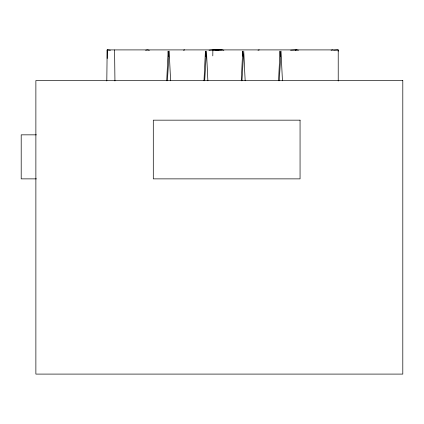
<?xml version="1.0" encoding="UTF-8"?>
<svg xmlns="http://www.w3.org/2000/svg" width="424" height="424" viewBox="0 0 424 424"><rect width="100%" height="100%" fill="white"/><g stroke="black" fill="none" stroke-linecap="round" stroke-linejoin="round"><path stroke-width="0.64" d="M106.811 80.968L107.155 49.963M212.795 55.873L212.875 49.926L221.98 49.905L223.883 50.308M166.712 80.793L168.137 51.103L168.455 56.381M203.992 80.793L205.417 51.103L205.735 56.381M241.272 80.793L242.698 51.103L243.01 56.381M278.552 80.793L279.978 51.103L280.291 56.381M167.401 80.793L169.181 51.103L170.602 80.793M204.681 80.793L206.462 51.103L207.882 80.793M241.961 80.793L243.742 51.103L245.162 80.793M279.241 80.793L281.017 51.103L282.442 80.793M338.14 51.219L338.219 49.905L107.208 49.905L107.208 58.501M295.279 50.249L296.54 49.905L298.411 50.223M183.444 50.202L184.7 49.905M257.999 50.202L259.26 49.905M145.591 50.27L147.419 49.905L149.322 50.308M331.07 50.228L332.935 49.905M208.984 50.249L212.875 49.926L218.148 50.244M333.598 50.244L338.219 49.905L338.219 81.042M216.049 50.228L221.98 49.905M290.61 50.228L296.54 49.905M36.427 134.843L21.2 134.843L21.2 178.87L36.427 178.87M110.415 50.249L107.208 49.905L107.521 52.528M114.591 49.963L114.941 80.968M402.8 80.56L35.876 80.56L35.876 374.095L402.8 374.095L402.8 80.56M300.06 120.162L153.292 120.162L153.292 178.87L300.06 178.87L300.06 120.162"/></g></svg>
